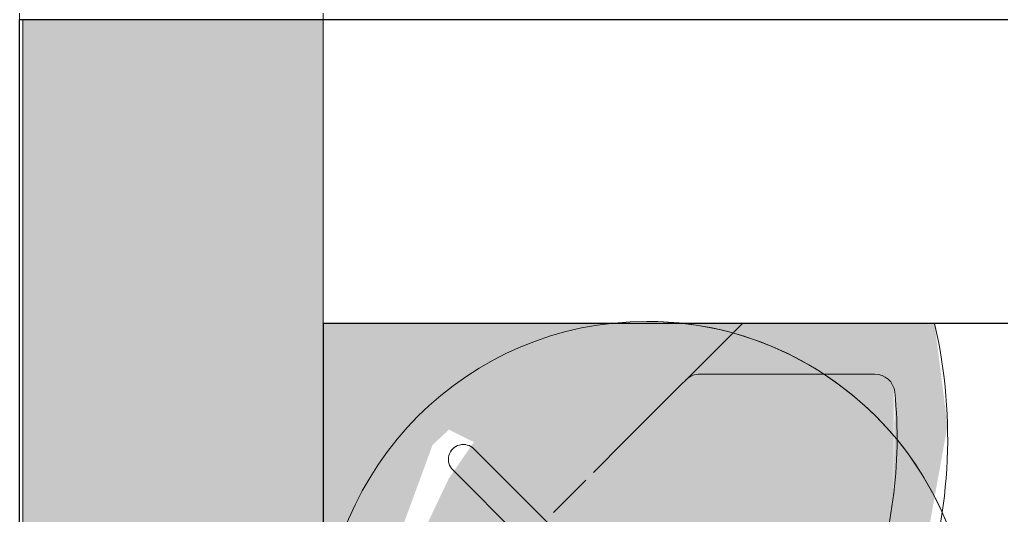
# Model space of a CAD drawing. Header units: metres. Extents: x 149 to 429, y -3 to 162.
# Drawn here: x 360.6131 to 361.0982, y 82.4509 to 82.6957 of the extents above; entities that cross this region are included whole.
import ezdxf

# ---------------------------------------------------------------- set-up
doc = ezdxf.new("R2010")
doc.units = ezdxf.units.M
doc.linetypes.add('IMPORT-Dashed _3_', pattern=[0.75, 0.5, -0.25])
doc.layers.add('1053_ARQ_BASE_MATADOURO_dwg', color=7, linetype='Continuous', lineweight=5, true_color=0x767676)
for name, color, linetype, lineweight in [('A-EQUIPAMENTOS', 7, 'Continuous', 5), ('A-PAREDE', 7, 'Continuous', 30), ('A-PROJEÇÃO', 7, 'IMPORT-Dashed _3_', 15), ('A-WALL', 7, 'Continuous', 9), ('A_lay', 7, 'Continuous', 5), ('A_PROJEÇÃO', 7, 'IMPORT-Dashed _3_', 5), ('P-SANR-FIXT', 7, 'Continuous', 5)]:
    doc.layers.add(name, color=color, linetype=linetype, lineweight=lineweight)

# ---------------------------------------------------------------- blocks, each defined once
blk = doc.blocks.new('USO_ESG_Cuba lavatório redonda - Uso geral-3627488-TÉRREO 1_20 - Dependente 2')
at = {"layer": 'P-SANR-FIXT', "color": 9, "true_color": 0xc0c0c0}
for centre, radius, start, end in [((-2.759870525399777e-15, 0.1600000000000002), 0.1600000000000001, 359.9999999999996, 179.9999999999998), ((-2.727719265099044e-15, 0.1600000000000002), 0.1599999999999999, 4.198332179531842e-13, 180.0000000000002), ((-1.082867129298393e-15, 0.1600000000000002), 0.03059999999999998, 2.544443745170813e-13, 179.9999999999997), ((-1.082867129298393e-15, 0.1600000000000002), 0.03059999999999998, 2.608054838800084e-13, 180), ((-1.006728034269599e-15, 0.1603933675611828), 0.02999999999999999, 288.0421266573582, 108.0421266573584), ((-1.016502325472863e-15, 0.1603933675611828), 0.03000000000000002, 288.0421266573578, 108.042126657358), ((-1.006728034269599e-15, 0.1603933675611828), 0.02999999999999999, 108.0421266573584, 288.0421266573578), ((-1.016502325472863e-15, 0.1603933675611828), 0.03000000000000001, 108.042126657358, 288.0421266573574), ((-1.082867129298393e-15, 0.1600000000000002), 0.01843797686954812, 359.9999999999994, 179.9999999999989), ((-8.973071154472225e-16, 0.1603933675611828), 0.01599999999999999, 108.0421266573584, 288.0421266573578), ((-3.062975324006055e-16, 0.1603933675611831), 0.01600000000000001, 108.042126657358, 288.0421266573574), ((-8.973071154472225e-16, 0.1603933675611828), 0.016, 288.0421266573582, 108.0421266573584), ((-3.062975324006055e-16, 0.1603933675611831), 0.01600000000000001, 288.0421266573578, 108.042126657358), ((-1.016502325472863e-15, 0.1603933675611828), 0.01500000000000063, 288.0421266573582, 108.0421266573584), ((-9.252687152480522e-16, 0.1603933675611828), 0.01500000000000064, 288.0421266573578, 108.042126657358), ((-1.016502325472863e-15, 0.1603933675611828), 0.01500000000000063, 108.0421266573584, 288.0421266573578), ((-9.252687152480522e-16, 0.1603933675611828), 0.01500000000000064, 108.042126657358, 288.0421266573574), ((-2.759870525399777e-15, 0.1600000000000002), 0.1599999999999999, 180.0000000000002, 5.088887490341627e-14), ((-2.727719265099044e-15, 0.1600000000000002), 0.1599999999999999, 180.0000000000002, 5.088887490341627e-14), ((-1.082867129298393e-15, 0.1600000000000002), 0.03059999999999998, 180.0000000000007, 2.035554996136651e-13), ((-1.082867129298393e-15, 0.1600000000000002), 0.03059999999999998, 180.0000000000004, 2.035554996136651e-13), ((-1.082867129298393e-15, 0.1600000000000002), 0.01843797686954813, 179.9999999999999, 359.9999999999994)]:
    blk.add_arc(centre, radius, start, end, dxfattribs=at)
blk = doc.blocks.new('1053_ARQ_BASE_MATADOURO_dwg_A$C36706394-4039621-TÉRREO 1_20 - Dependente 2')
at = {"layer": 'A-EQUIPAMENTOS', "true_color": 0xe2e2e2}
h = blk.add_hatch(color=254, dxfattribs=at)
h.paths.add_polyline_path([(0.0001433662209583417, 0.2413469433308088), (0.01722721261676397, 0.3409887801846344), (0.07239994150024395, 0.4257020418432556), (0.156626783134251, 0.4816144715849318), (0.2561152307711466, 0.4995701522194795), (0.3065170094038542, 0.4931319497925095), (0.3065169518232522, 0.1910034194588403), (0.007022733827121556, 0.191003480521042), (0.0005726141982475383, 0.2382056786296558)])
h.paths.add_polyline_path([(0.0001433662209583417, 0.2413469433308088), (0.02283819799836892, 0.2181319818704749), (0.03286055804815387, 0.2382056724852079), (0.02614858653026859, 0.2271222179612039), (0.003592405564414912, 0.2394602930857498)])
h.paths.add_polyline_path([(0.03802957199607499, 0.3252506531202202), (0.1628162907120681, 0.3247472994504959), (0.1783617588269972, 0.3363405099835425), (0.1734132944734167, 0.3409887862421758), (0.1623210821011016, 0.3562151238341398), (0.1611845127885052, 0.3409887885693872), (0.1528065186575095, 0.3373278411304887), (0.1623210771043889, 0.3299583289124858), (0.04048372216652842, 0.3253436067393959)])
h.paths.add_polyline_path([(0.09932748549996359, 0.1910034629553778), (0.2464602034924579, 0.2450640788465465), (0.2540722052937272, 0.2531887048471279), (0.2479193133567938, 0.2655181362537464), (0.2301190928108783, 0.2531887094053574), (0.1223138466616914, 0.2019323780058501)])
h.paths.add_polyline_path([(0.2228014569802073, 0.473019407191173), (0.2895188249068515, 0.4730193955431958), (0.2748661554222835, 0.4730193983316913), (0.2725266968231912, 0.4735003276257518), (0.2538396855394931, 0.4733195951523645)])
at = {"layer": 'A-EQUIPAMENTOS', "color": 253, "true_color": 0xaaaaaa}
for p, q in [((0.2815169518580661, 0.3773350641131402), (0.2815169518580661, 0.4635514374822379)), ((0.3065169518813491, 0.3981929291039706), (0.2484866759750352, 0.340162652919989)), ((0.1979107410715993, 0.3121602328587345), (0.1749016158282757, 0.3351693581789732)), ((0.1858356423882047, 0.3033912122849869), (0.1644795562606305, 0.3247472979128361)), ((0.2445528374519199, 0.2655181363224983), (0.2060984801126291, 0.3039724937903346)), ((0.2341307778842747, 0.2550960779190064), (0.1917227806839966, 0.297504074126952)), ((0.1987754388246686, 0.290451416745782), (0.1687597788569045, 0.2604357566374708)), ((0.1327840460136392, 0.2244600236257505), (0.09932744759134948, 0.1910034250468016)), ((0.122313849744387, 0.2181319631636143), (0.0360974766081199, 0.2181319631636143))]:
    blk.add_line(p, q, dxfattribs=at)
at = {"layer": 'A-EQUIPAMENTOS', "color": 9, "true_color": 0xc3c3c3}
for p, q in [((0.2484866759750352, 0.340162652919989), (0.2329669622683463, 0.3246429391390403)), ((0.2291159309307175, 0.3207919077829848), (0.2132145029047798, 0.3048904796809608)), ((0.1687597788569045, 0.2604357566374708), (0.150727726850364, 0.2424037045464959))]:
    blk.add_line(p, q, dxfattribs=at)
at = {"layer": 'A-EQUIPAMENTOS', "color": 253, "true_color": 0xaaaaaa, "flags": 128}
blk.add_lwpolyline([(0.007022746489383281, 0.1910034269094467), (0.3065169518231414, 0.1910034269094467), (0.3065169518231414, 0.4931319504976273)], dxfattribs=at)
at = {"layer": 'A-EQUIPAMENTOS', "color": 253, "true_color": 0xaaaaaa}
for centre, radius, start, end in [((0.2498250505886972, 0.2498238645493984), 0.2498255442149625, 76.883842688855, 110.1030449853268), ((0.2498250505886972, 0.2498238645493984), 0.2248255442149625, 84.20471079191333, 111.3712896192138), ((0.2715169518487529, 0.4635514374822379), 0.009999999999999953, 0, 84.20471079191358), ((0.2498250505886972, 0.2498238645493984), 0.2498255442149628, 123.0545949378633, 139.4108124586375), ((0.2498250505886972, 0.2498238645493984), 0.2248255442149627, 116.9981016854299, 127.1377286543713), ((0.2498250505886972, 0.2498238645493984), 0.2248255442149628, 128.2254065097495, 146.1356251154178), ((0.2498250505886972, 0.2498238645493984), 0.2498255442149628, 148.5685136972906, 152.9580484832139), ((0.2715169518487529, 0.3773350641131402), 0.009999999999999964, 315.0000000742845, 0), ((0.2498250505886972, 0.2498238645493984), 0.2248255442149628, 148.4697722553334, 153.1339248325144), ((0.2498250505886972, 0.2498238645493984), 0.2498255442149628, 156.0131986329129, 193.6179169494312), ((0.1696905860444531, 0.3299583289772273), 0.007369508991979166, 44.99999992571568, 224.9999999257152), ((0.2498250505886972, 0.2498238645493984), 0.2248255442149627, 166.5021940136531, 185.795289173678), ((0.2393418076680973, 0.2603071071207523), 0.007369508991979185, 224.9999999257155, 44.99999992571561), ((0.0360974766081199, 0.2281319629400969), 0.01000000000000001, 185.7952891736784, 270), ((0.122313849744387, 0.2281319629400969), 0.009999999999999978, 270, 315.0000000742844)]:
    blk.add_arc(centre, radius, start, end, dxfattribs=at)
at = {"layer": 'A-EQUIPAMENTOS', "color": 9, "true_color": 0xc3c3c3}
for radius, start, end in [(0.2498255442149627, 110.1030449853267, 114.1331032656544), (0.2498255442149628, 116.69417375146, 121.2910925365668), (0.2248255442149628, 111.3712896192138, 116.9981016854299), (0.2498255442149628, 142.2143799742416, 148.5685136972906), (0.2248255442149628, 153.1339248325144, 156.8698113912043), (0.2248255442149627, 158.4938932604659, 164.9898033541639)]:
    blk.add_arc((0.2498250505886972, 0.2498238645493984), radius, start, end, dxfattribs=at)
blk = doc.blocks.new('1053_ARQ_BASE_MATADOURO_dwg_arq geral tgov-4039641-TÉRREO 1_20 - Dependente 2')
at = {"layer": 'A_lay', "true_color": 0xaaaaaa}
h = blk.add_hatch(dxfattribs=at)
h.set_pattern_fill('FP_9', color=253, style=0, pattern_type=2)
h.set_pattern_definition([(90, (-0.43, 0), (-0.6125, 3.750480822388769e-17), []), (180, (-0.43, 0), (-7.500961644777538e-17, -0.6125), [])])
h.paths.add_polyline_path([(25.12554692077256, -2.525965459945134), (25.14406995693756, -2.549311167218579), (25.21361192062108, -2.570337723717156), (25.22569632900267, -2.507924567626977), (25.13728621164595, -2.523850746675508)])
h.paths.add_polyline_path([(25.10943054890599, -2.507924567626977), (25.13728621164595, -2.523000376926988), (25.21822966577013, -2.499765842756672), (25.12554692077256, -2.506716018810036)])
h.paths.add_polyline_path([(25.0897312452163, -2.493883603560296), (25.12554692077256, -2.506307743022048), (25.13728621164595, -2.494300385033467), (25.09498995856995, -2.493929692001962)])
h.paths.add_polyline_path([(24.16822972102088, -2.59033772349344), (24.34668848617002, -2.585054363854047), (24.35796271070797, -2.542539649100398), (24.39985382843782, -2.49882892783823), (24.44778381065965, -2.462491779119444), (24.45435142009493, -2.074788535305828), (24.48241961285651, -2.011083122204691), (24.55453446924369, -1.947701739729599), (24.64778392725331, -1.924848058689036), (24.74103337716398, -1.947701772775724), (24.81314821108977, -2.011083180806896), (24.84779777110359, -2.100651396605871), (24.85208742139326, -2.480337688741469), (25.08261082160206, -2.490899947716053), (25.10943054890599, -2.493502505585173), (25.69005279536107, -2.49033772279322), (25.69005279557313, -2.305361665785236), (25.65460425049827, -2.287944106882271), (25.63759693276509, -2.26025917033192), (25.63556113606065, -2.232923688126464), (25.64441307490762, -2.207883884322582), (25.66753133271358, -2.186205896534652), (25.69822966633373, -2.16393056000674), (25.70492839599467, -1.815337722189619), (25.73528871325028, -1.792041431395796), (25.74822966521645, -1.790337722748401), (26.04822966505885, -1.790337722748401), (26.06045915165069, -1.724399947818615), (26.14822966558851, -1.696706646100909), (26.13822966569563, -0.6403377242385144), (26.06822966272006, -0.6403377205131743), (26.06030513292322, -0.520337702706292), (25.0682296633023, -0.520337702706292), (25.0682296633023, -0.6403377231907149), (24.45035819185425, -0.6403377242385144), (24.45290361882651, -0.741401484568304), (24.41431197228885, -0.8362668623332553), (24.34339159642883, -0.9063709973600348), (24.24926724915574, -0.9432622871239535), (24.14822966558855, -0.9501365051099163), (24.14822986110827, -1.491991188484316), (24.19543186246966, -1.500559960448355), (24.24066340207946, -1.540453953229769), (24.25822984566919, -1.589972915127788), (24.25199915755387, -2.218532881649822), (24.21949630704735, -2.264811022452017), (24.16822972102074, -2.288682321495803), (24.14822972140974, -2.294980856657281), (24.14822966558855, -2.59033772349344)])
h.paths.add_polyline_path([(25.14407004264298, -2.570337811494816), (25.20288455101399, -2.570337807759496), (25.13873112628375, -2.552063188012696)])
h.paths.add_polyline_path([(25.20822966587738, -2.59033772349344), (25.20822966587738, -2.580337723716911), (25.14406995693756, -2.580337723717119), (25.14406995693756, -2.590337717905637)])
h.paths.add_polyline_path([(25.21822966581767, -2.570337723717156), (25.23172966518911, -2.570337723717156), (25.22316629135922, -2.547117298814936)])
h.paths.add_polyline_path([(25.3388194425498, -1.896120293065797), (25.31076829042281, -1.894173905253273), (25.31126877618967, -1.786815233528515), (25.33931992796722, -1.790337722748401), (25.3388194425498, -1.895991699770006)])
h.paths.add_polyline_path([(24.91423196880563, -1.894173905253273), (24.88618081703321, -1.894045311957482), (24.88668130233421, -1.78486884385339), (24.91473245422846, -1.784997439011851), (24.91423255830671, -1.894045311957482)])
h.paths.add_polyline_path([(26.09822966487272, -1.890337724238542), (26.14822966558851, -1.890337724238542), (26.1382296658413, -1.78943939978132), (26.09822966487272, -1.840337721630836)])
h.paths.add_polyline_path([(26.0915309348873, -1.815337722018993), (26.0915309348873, -1.800376931998233), (26.08358500376469, -1.804982383168878)])
h.paths.add_polyline_path([(26.07322966476626, -1.797036452239065), (26.12822966580273, -1.770337723195413), (26.12822966580273, -1.756837723866179), (26.06472966629294, -1.756837723866179), (26.07217347037905, -1.792041431427745)])
h.paths.add_polyline_path([(26.08358500376469, -1.804982383168878), (26.07921378410582, -1.794429325314282), (26.07322966476626, -1.797036452239065)])
h.paths.add_polyline_path([(25.09859698836223, -1.771114109083926), (25.06203579623254, -1.762385219956963), (25.03236565622512, -1.73503077402701), (25.03894692333423, -1.672555740922409), (25.08584454504317, -1.60766544006748), (25.12309623917099, -1.589067157357791), (25.1434668028961, -1.591215172782416), (25.20181055064317, -1.668537851422896), (25.18513299990459, -1.739003432016143), (25.17139230039908, -1.758372414857031), (25.12696508131914, -1.770477404817818)])
h.paths.add_polyline_path([(26.06472966590096, -1.723837723866169), (26.12822966603573, -1.723837723866169), (26.12822966584127, -1.710337722715223), (26.06822966272006, -1.723093630065799)])
h.paths.add_polyline_path([(25.41367495758443, -1.63853756897141), (25.3839556803769, -1.591215172782416), (25.38779499820953, -1.542558276805943), (25.39127473846965, -1.508337207533834), (25.36430275778001, -1.329645516350773), (25.34537185786756, -1.233004720396842), (25.40130234874558, -1.222644983207404), (25.41185339773071, -1.236830703913833), (25.41185339773071, -1.410599016660774), (25.44152869086238, -1.604985905811028), (25.42312311026356, -1.627156644446533)])
h.paths.add_polyline_path([(25.42649868025908, -1.52617881819588), (25.38408867316321, -1.36279122985434), (25.38044382966686, -1.362120595948636), (25.40130234874558, -1.523228289042311), (25.41918765037149, -1.525701648148971)])
h.paths.add_polyline_path([(24.892085047788, -1.030797811225109), (24.85004207207619, -1.216978865316957), (24.89120157252519, -1.223520102962111), (24.89173952687995, -1.106170132405489)])
h.paths.add_polyline_path([(24.84570530604104, -1.36147697025434), (24.83195502916353, -1.350215607059992), (24.83209225616892, -1.264051405619137), (24.84269350701915, -1.1947972608858), (24.892085047788, -1.030797811225109), (24.92272415244955, -1.017574066295964), (24.92202502733575, -0.9610707908867407), (24.89173952687981, -0.9603803418575437), (24.892085047788, -0.9224564571442659), (24.94051732118349, -0.9223246667533069), (24.94558852002985, -0.8625662717963817), (24.97764567471248, -0.8248050250111485), (24.99910639168241, -0.824805025011495), (25.02023335626981, -0.8653333829081452), (25.05608141783155, -0.9761341021708176), (25.04538647641205, -1.0035848692058), (25.01425793906673, -0.9423040317523302), (24.99147104390446, -0.9264530185608563), (24.91013197016442, -1.039150912005547), (24.90880028798709, -1.329645516350704), (24.84938180608143, -1.361010085456565)])
h.paths.add_polyline_path([(25.37063525209668, -1.347888682037496), (25.37093082440066, -1.266647729009075), (25.34537185786756, -1.266988560557244), (25.36493829789804, -1.329645516350773)])
h.paths.add_polyline_path([(24.85996672254986, -1.347345711663243), (24.89086396771017, -1.329645516350773), (24.888862334763, -1.234433211581978), (24.83209225616892, -1.234172968185187), (24.83568604067727, -1.264124917790054), (24.86034770414708, -1.264906464144487), (24.86004786359296, -1.329645516350773)])
at = {"layer": 'A-PAREDE', "color": 253, "true_color": 0xaaaaaa, "flags": 128}
blk.add_lwpolyline([(23.9982296655653, -2.440337724983692), (23.9982296655653, -0.4903377238661051), (25.13822966557927, -0.4903377238661051), (25.13822966557927, -0.6403377242386341), (24.14822966558859, -0.6403377242386341), (24.14822966558859, -2.440337724983692)], dxfattribs=at)
at = {"layer": 'A-PROJEÇÃO', "color": 253, "true_color": 0xaaaaaa}
blk.add_circle((25.15835923538544, -1.387388061732054), 0.75, dxfattribs=at)
at = {"layer": 'A_PROJEÇÃO', "color": 253, "true_color": 0xaaaaaa}
for p, q in [((23.9982296655653, -0.4903377238661051), (23.9982296655653, 0.5596622750163078)), ((24.14822966558859, -0.4903377238661051), (24.14822966558859, 0.5596622750163078))]:
    blk.add_line(p, q, dxfattribs=at)
at = {"extrusion": (0, 0, -1), "zscale": -1, "rotation": 90.00001090347922}
blk.add_blockref('1053_ARQ_BASE_MATADOURO_dwg_A$C36706394-4039621-TÉRREO 1_20 - Dependente 2', (-23.95722618373111, -0.9468546397985577), dxfattribs=at)
blk = doc.blocks.new('1053_ARQ_BASE_MATADOURO_dwg-3625622-TÉRREO 1_20 - Dependente 2')
blk.add_blockref('1053_ARQ_BASE_MATADOURO_dwg_arq geral tgov-4039641-TÉRREO 1_20 - Dependente 2', (130.2097949645677, 83.1860339743535))

msp = doc.modelspace()

# ---------------------------------------------------------------- hatches: boundary and pattern name
at = {"layer": 'A-WALL', "true_color": 0xffd4aa, "transparency": 33554483}
h = msp.add_hatch(color=41, dxfattribs=at)
h.paths.add_polyline_path([(360.6145617847063, 80.59569625085992), (360.7630617847063, 80.60518625011545), (360.7630617463641, 82.69569625048734), (360.6145617847063, 82.69569625048734), (360.6145617847063, 80.60097961049931)])
h.paths.add_polyline_path([(360.7248511067739, 80.60518625011545), (360.6998511067739, 80.60518625011545), (360.7091158687102, 82.34870625011483), (360.7248511067739, 82.33850674536436), (360.7248511067739, 80.61569630442958)])

# ---------------------------------------------------------------- linework, layer by layer
at = {"layer": 'A-WALL', "color": 253, "true_color": 0xaaaaaa}
for p, q in [((360.6130617847062, 82.69569625048725), (360.6130617847062, 80.44569625048726)), ((360.6145617847063, 82.69569625048725), (360.6145617847063, 80.44569625048726))]:
    msp.add_line(p, q, dxfattribs=at)
at = {"layer": 'A-WALL', "color": 253, "true_color": 0xbbb2aa}
for p in [(360.6130617847062, 82.69569625048725), (360.7630617847062, 80.59419625048724)]:
    msp.add_line(p, (360.7630617847063, 82.69569625048725), dxfattribs=at)

# ---------------------------------------------------------------- block references
at = {"layer": '1053_ARQ_BASE_MATADOURO_dwg', "color": 253, "true_color": 0xaaaaaa}
msp.add_blockref('1053_ARQ_BASE_MATADOURO_dwg-3625622-TÉRREO 1_20 - Dependente 2', (206.4050371545499, 0), dxfattribs=at)
at = {"layer": 'P-SANR-FIXT', "color": 9, "true_color": 0xc0c0c0, "rotation": 270.0000000000006}
msp.add_blockref('USO_ESG_Cuba lavatório redonda - Uso geral-3627488-TÉRREO 1_20 - Dependente 2', (360.7630617543369, 82.38670306710037), dxfattribs=at)

doc.saveas('drawing.dxf')
